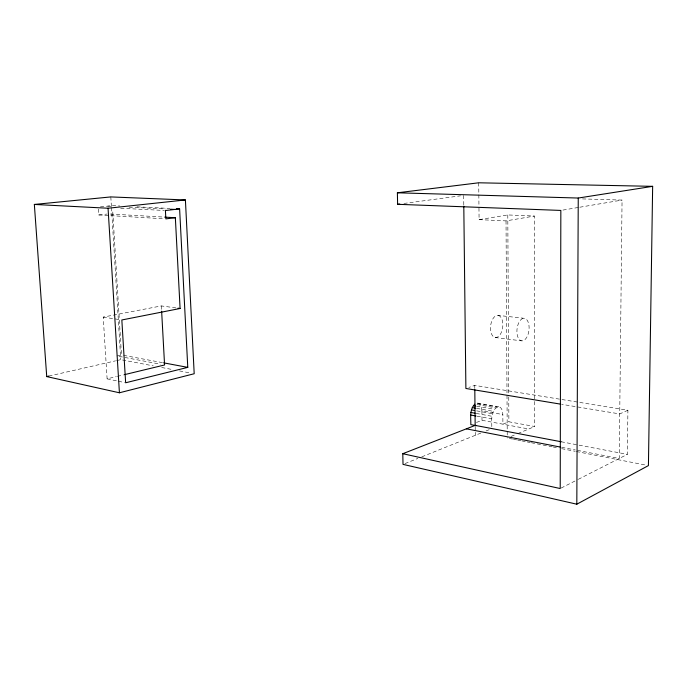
<?xml version="1.0" encoding="UTF-8"?>
<svg xmlns="http://www.w3.org/2000/svg" width="687" height="687" viewBox="0 0 687 687"><rect width="100%" height="100%" fill="white"/><g stroke="black" fill="none" stroke-linecap="round" stroke-linejoin="round"><path stroke-width="0.52" stroke-dasharray="3.44 2.58" d="M582.464 198.912L622.053 200.08L619.253 458.487L576.316 450.157M578.308 479.328L627.377 454.347L627.909 410.242L474.769 385.39L468.852 387.442M491.823 426.687C491.746 420.307 490.527 408.817 498.71 406.773A10.039 5.376 -80.8 0 1 502.85 414.553L502.91 424.18L508.887 421.775L534.709 426.515L534.4 216.053L507.796 214.937L479.079 219.642L478.959 207.01M561.167 488.053L577.355 479.809M627.909 410.242L619.734 413.926L561.777 404.334M517.878 433.583L534.709 426.515M511.111 436.425L515.946 434.399M421.827 456.821L481.123 432.956M485.992 430.989L489.891 429.418M404.995 463.588L417.868 458.409M476.426 422.462L482.008 420.298L528.81 428.989M175.924 307.913L161.342 305.921L103.213 317.093L107.112 378.846L116.352 376.613M117.374 376.364L123.531 374.879M48.811 376.098L115.545 360.838M116.592 360.606L120.757 359.653L153.278 365.888M116.945 355.969L121.479 354.956L112.642 209.887M479.079 219.642L506.027 220.888L534.4 216.053M562.954 210.076L578.78 207.397M579.837 207.216L622.053 200.08M498.71 406.773L477.714 403.106L476.263 403.329L497.276 406.996M403.913 203.455L460.539 195.829M98.404 209.071L98.782 214.962L107.146 214.035M100.379 206.881L112.376 205.619L119.847 205.988M136.928 206.821L170.007 208.436M107.713 206.109L111.981 206.323M129.053 207.165L165.318 208.96M120.663 208.247L164.348 210.462M110.332 214.035L163.626 217.066M98.782 214.962L164.794 218.818M498.247 315.41A11.164 6.089 -83.2 0 1 501.072 332.997A11.164 6.089 -83.2 0 1 490.707 330.954A11.164 6.089 -83.2 0 1 498.247 315.41L524.602 318.347A11.361 6.003 -83.3 0 1 527.324 336.252A11.361 6.003 -83.3 0 1 517.113 334.183A11.361 6.003 -83.3 0 1 524.602 318.347M495.19 337.515L521.51 340.855M103.213 317.093L119.77 319.653M476.915 404.54L495.842 407.863M476.623 406.189L494.503 409.349M476.52 408.344L493.352 411.341M477.714 403.106A9.893 5.436 -80.7 0 1 481.922 410.8L502.85 414.553M476.701 410.869L492.476 413.711M476.16 413.419L491.935 416.288M477.044 416.185L491.763 418.89M123.583 355.351L163.575 362.839M119.014 356.364L160.44 364.196M561.253 441.767L578.042 444.961M579.098 445.159L627.377 454.347M161.677 367.493L172.162 369.512M179.513 370.92L191.046 373.135M561.657 447.314L575.268 449.959M509.333 438.461L512.476 439.07M513.515 439.276L516.658 439.886M517.706 440.092L520.84 440.702M521.888 440.908L526.07 441.724M527.118 441.921L530.252 442.54M531.3 442.737L552.211 446.825M553.258 447.022L556.393 447.641M561.623 448.654L575.217 451.307M576.264 451.514L646.338 465.185M107.112 378.846L117.408 381.027M118.439 381.251L124.613 382.565M110.822 196.92L111.406 206.555M111.474 207.629L120.757 359.653M161.342 305.921L161.574 310.146M463.682 195.409L463.794 205.061M481.922 410.8L482.008 420.298M478.727 182.794L478.951 205.963M474.769 385.39L474.803 388.55M475.189 426.387L475.232 431.35M475.249 432.338L475.275 435.318M507.796 214.937L508.749 396.055M508.758 397.129L508.887 421.775M506.027 220.888L507.246 438.048"/><path stroke-width="1.03" d="M576.814 504.206L578.248 198.045L652.65 186.34L648.425 465.588L576.814 504.206L403.02 464.378L402.797 453.703L475.172 425.39L561.253 441.767M476.082 425.631L470.835 424.635C470.93 417.885 469.324 409.435 474.82 404.171M119.418 392.784L194.198 373.737L185.404 199.951L110.822 196.92L34.35 204.443L46.725 376.579L119.418 392.784L108.057 208.238L34.35 204.443M176.413 208.745L179.616 208.9L187.774 367.373L125.644 382.779L121.839 319.97L180.088 308.489L175.348 217.727L164.691 217.126M124.562 374.638L164.579 364.977L161.634 311.194M46.725 376.579L48.811 376.098M652.65 186.34L478.727 182.794L397.387 192.798L397.618 204.305L399.722 204.022M175.348 217.727L165.859 218.878L165.412 210.523L179.616 208.9M108.057 208.238L185.404 199.951M397.387 192.798L578.248 198.045M397.618 204.305L560.841 210.428L560.214 488.543L402.797 453.703M170.651 209.226L174.919 209.441M178.002 308.197L180.088 308.489M560.729 404.162L465.889 388.473L463.802 206.134M473.472 405.631L475.576 406.008M472.312 407.597L475.473 408.155M471.437 409.924L474.597 410.491M470.896 412.466L475.103 413.231M470.732 415.025L475.988 415.996M163.575 362.839L187.774 367.373M466.353 428.843L560.609 447.117M474.811 389.598L475.172 425.39"/></g></svg>
